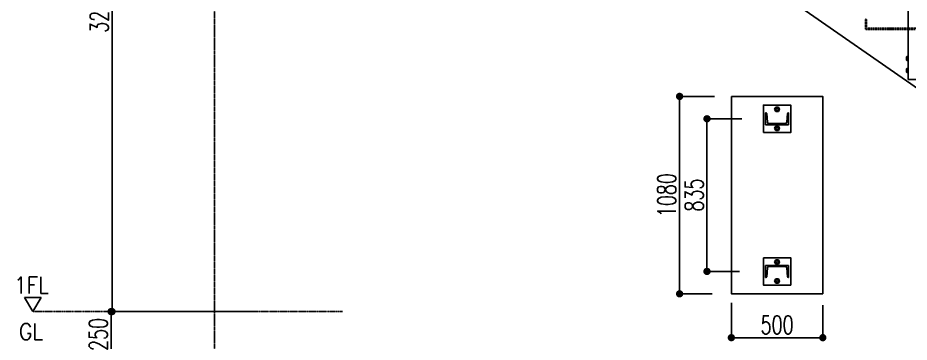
# Model space of a CAD drawing. Header units: millimetres. Extents: x 2110 to 66453, y 435 to 14260.
# Drawn here: x 2889 to 7761, y 3595 to 5369 of the extents above; entities that cross this region are included whole.
import ezdxf

# ---------------------------------------------------------------- set-up
doc = ezdxf.new("R2010")
doc.units = ezdxf.units.MM
doc.header["$LTSCALE"] = 0.2
doc.header["$PDMODE"] = 1
doc.linetypes.add('CENTER', pattern=[50.8, 31.75, -6.35, 6.35, -6.35])
doc.linetypes.add('HIDDEN', pattern=[0.375, 0.25, -0.125])
doc.layers.get('Defpoints').update_dxf_attribs({"color": 40})
for name, color, linetype in [('1_文字', 3, 'Continuous'), ('20_鋼材', 2, 'Continuous'), ('20_鋼材_手すり', 2, 'Continuous'), ('_1-4_0-2', 7, 'Continuous'), ('A_寸法', 9, 'Continuous'), ('A_躯体', 7, 'Continuous')]:
    doc.layers.add(name, color=color, linetype=linetype)
doc.layers.add('A_通芯', color=8, linetype='Continuous', plot=False)
doc.styles.add('Dim', font='simplex.shx', dxfattribs={"width": 0.7, "bigfont": 'extfont2.shx'})
doc.styles.add('Standard-A', font='romans.shx', dxfattribs={"bigfont": 'extfont2.shx'})
doc.dimstyles.new('1-200', dxfattribs={"dimscale": 200, "dimtxt": 3, "dimasz": 1, "dimexe": 1, "dimexo": 1, "dimgap": 1, "dimtad": 1, "dimdec": 0, "dimtxsty": 'Dim', "dimblk": 'DOT', "dimcen": 2.5, "dimadec": 0, "dimazin": 0, "dimtfac": 1, "dimtdec": 0, "dimtix": 1, "dimtmove": 2, "dimatfit": 3, "dimldrblk": '引出線', "dimfxl": 1, "dimlwd": -1, "dimlwe": -1, "dimarcsym": 0})

# ---------------------------------------------------------------- blocks, each defined once
blk = doc.blocks.new('_Dot')
at = {"color": 0, "linetype": 'ByBlock', "lineweight": -2}
blk.add_line((-0.5, 0), (-1, 0), dxfattribs=at)
at = {"color": 0, "linetype": 'ByBlock', "const_width": 0.5}
blk.add_lwpolyline([(-0.25, 0, 1), (0.25, 0, 1)], format="xyb", close=True, dxfattribs=at)
blk = doc.blocks.new('*D24')
at = {"layer": 'A_寸法', "color": 0, "transparency": 16777216}
for p, q in [((4182.5, 3762.1), (3398.5, 3762.1)), ((3398.5, 3722.1), (3398.5, 3552.1)), ((4182.5, 3512.1), (3398.5, 3512.1))]:
    blk.add_line(p, q, dxfattribs=at)
at = {"layer": 'Defpoints', "color": 0, "transparency": 16777216}
for p in [(4182.5, 3762.1), (3398.5, 3512.1), (4182.5, 3512.1)]:
    blk.add_point(p, dxfattribs=at)
at = {"layer": 'A_寸法', "color": 0, "transparency": 16777216, "xscale": 40, "yscale": 40, "zscale": 40}
for p, rotation in [((3398.5, 3762.1), 90), ((3398.5, 3512.1), 270)]:
    blk.add_blockref('_Dot', p, dxfattribs=dict(at, rotation=rotation))
at = {"layer": 'A_寸法', "color": 0, "transparency": 16777216, "insert": (3328.5, 3637.1), "char_height": 100, "attachment_point": 5, "rotation": 90, "style": 'Dim'}
blk.add_mtext('250', dxfattribs=at)
blk = doc.blocks.new('引出線')
at = {"color": 0, "linetype": 'ByBlock'}
for points in [[(0, 0), (-1.96, -0.4)], [(-1, 0), (0, 0)]]:
    blk.add_lwpolyline(points, dxfattribs=at)
blk = doc.blocks.new('*D25')
at = {"layer": 'A_寸法', "color": 0, "transparency": 16777216}
for p, q in [((3548.5, 7052.1), (3403.6, 7052.1)), ((3403.6, 7012.1), (3403.6, 3802.1)), ((3548.5, 3762.1), (3403.6, 3762.1))]:
    blk.add_line(p, q, dxfattribs=at)
at = {"layer": 'Defpoints', "color": 0, "transparency": 16777216}
for p in [(3548.5, 7052.1), (3403.6, 3762.1), (3548.5, 3762.1)]:
    blk.add_point(p, dxfattribs=at)
at = {"layer": 'A_寸法', "color": 0, "transparency": 16777216, "xscale": 40, "yscale": 40, "zscale": 40}
for p, rotation in [((3403.6, 7052.1), 90), ((3403.6, 3762.1), 270)]:
    blk.add_blockref('_Dot', p, dxfattribs=dict(at, rotation=rotation))
at = {"layer": 'A_寸法', "color": 0, "transparency": 16777216, "insert": (3333.6, 5407.1), "char_height": 100, "attachment_point": 5, "rotation": 90, "style": 'Dim'}
blk.add_mtext('3290', dxfattribs=at)
blk = doc.blocks.new('*D51')
at = {"layer": 'A_寸法', "color": 0, "transparency": 16777216}
for p, q in [((6788.6, 3810.2), (6788.6, 3619.5)), ((7288.6, 3796.7), (7288.6, 3619.5)), ((6828.6, 3619.5), (7248.6, 3619.5))]:
    blk.add_line(p, q, dxfattribs=at)
at = {"layer": 'Defpoints', "color": 0, "transparency": 16777216}
for p in [(6788.6, 3810.2), (7288.6, 3796.7), (7288.6, 3619.5)]:
    blk.add_point(p, dxfattribs=at)
at = {"layer": 'A_寸法', "color": 0, "transparency": 16777216, "xscale": 40, "yscale": 40, "zscale": 40, "rotation": 180}
blk.add_blockref('_Dot', (6788.6, 3619.5), dxfattribs=at)
at = {"layer": 'A_寸法', "color": 0, "transparency": 16777216, "xscale": 40, "yscale": 40, "zscale": 40}
blk.add_blockref('_Dot', (7288.6, 3619.5), dxfattribs=at)
at = {"layer": 'A_寸法', "color": 0, "transparency": 16777216, "insert": (7038.6, 3689.5), "char_height": 100, "attachment_point": 5, "style": 'Dim'}
blk.add_mtext('500', dxfattribs=at)
blk = doc.blocks.new('*D52')
at = {"layer": 'A_寸法', "color": 0, "transparency": 16777216}
for p, q in [((6696.5, 4939.3), (6505.8, 4939.3)), ((6505.8, 4899.3), (6505.8, 3899.3)), ((6683, 3859.3), (6505.8, 3859.3))]:
    blk.add_line(p, q, dxfattribs=at)
at = {"layer": 'Defpoints', "color": 0, "transparency": 16777216}
for p in [(6696.5, 4939.3), (6505.8, 3859.3), (6683, 3859.3)]:
    blk.add_point(p, dxfattribs=at)
at = {"layer": 'A_寸法', "color": 0, "transparency": 16777216, "xscale": 40, "yscale": 40, "zscale": 40}
for p, rotation in [((6505.8, 4939.3), 90), ((6505.8, 3859.3), 270)]:
    blk.add_blockref('_Dot', p, dxfattribs=dict(at, rotation=rotation))
at = {"layer": 'A_寸法', "color": 0, "transparency": 16777216, "insert": (6435.8, 4399.3), "char_height": 100, "attachment_point": 5, "rotation": 90, "style": 'Dim'}
blk.add_mtext('1080', dxfattribs=at)
blk = doc.blocks.new('*D53')
at = {"layer": 'A_寸法', "color": 0, "transparency": 16777216}
for p, q in [((6846.3, 4816.8), (6655.5, 4816.8)), ((6655.5, 4776.8), (6655.5, 4021.8)), ((6832.7, 3981.8), (6655.5, 3981.8))]:
    blk.add_line(p, q, dxfattribs=at)
at = {"layer": 'Defpoints', "color": 0, "transparency": 16777216}
for p in [(6846.3, 4816.8), (6655.5, 3981.8), (6832.7, 3981.8)]:
    blk.add_point(p, dxfattribs=at)
at = {"layer": 'A_寸法', "color": 0, "transparency": 16777216, "xscale": 40, "yscale": 40, "zscale": 40}
for p, rotation in [((6655.5, 4816.8), 90), ((6655.5, 3981.8), 270)]:
    blk.add_blockref('_Dot', p, dxfattribs=dict(at, rotation=rotation))
at = {"layer": 'A_寸法', "color": 0, "transparency": 16777216, "insert": (6585.5, 4399.3), "char_height": 100, "attachment_point": 5, "rotation": 90, "style": 'Dim'}
blk.add_mtext('835', dxfattribs=at)

msp = doc.modelspace()

# ---------------------------------------------------------------- linework, layer by layer
at = {"layer": '1_文字'}
for p, q in [((2970.6, 3762.1), (2925.6, 3840.1)), ((2925.6, 3840.1), (3015.6, 3840.1)), ((3015.6, 3840.1), (2970.6, 3762.1))]:
    msp.add_line(p, q, dxfattribs=at)
at = {"layer": '20_鋼材'}
for p, q in [((7754.5, 6225.8), (7754.5, 5032.1)), ((7746.5, 5155), (7747.6, 5157)), ((7746.5, 5155), (7746.5, 5137)), ((7746.5, 5137), (7747.6, 5135)), ((7747.6, 5157), (7754.5, 5157)), ((7747.6, 5151.5), (7754.5, 5151.5)), ((7747.6, 5140.5), (7754.5, 5140.5)), ((7747.6, 5135), (7754.5, 5135)), ((7754.5, 5157), (7754.5, 5135)), ((7746.5, 5089.2), (7747.6, 5091.2)), ((7746.5, 5089.2), (7746.5, 5071.2)), ((7746.5, 5071.2), (7747.6, 5069.2)), ((7747.6, 5091.2), (7754.5, 5091.2)), ((7747.6, 5085.7), (7754.5, 5085.7)), ((7747.6, 5074.7), (7754.5, 5074.7)), ((7747.6, 5069.2), (7754.5, 5069.2)), ((7754.5, 5091.2), (7754.5, 5069.2)), ((7031.7, 4880.8), (7024.8, 4868.8)), ((7045.6, 4880.8), (7031.7, 4880.8)), ((7052.5, 4868.8), (7045.6, 4880.8)), ((6976.1, 4784.3), (6976.1, 4849.3)), ((6977.9, 4849.3), (6976.1, 4849.3)), ((6986.1, 4797.6), (6981.9, 4845.7)), ((7024.8, 4868.8), (7031.7, 4856.8)), ((7031.7, 4856.8), (7045.6, 4856.8)), ((7045.6, 4856.8), (7052.5, 4868.8)), ((7091.2, 4797.6), (7095.4, 4845.7)), ((7101.1, 4849.3), (7099.4, 4849.3)), ((7101.1, 4784.3), (7101.1, 4849.3)), ((6976.1, 4784.3), (7101.1, 4784.3)), ((6994.1, 4790.3), (7083.2, 4790.3)), ((7024.8, 4764.8), (7031.7, 4776.8)), ((7031.7, 4776.8), (7045.6, 4776.8)), ((7045.6, 4776.8), (7052.5, 4764.8)), ((7031.7, 4752.8), (7024.8, 4764.8)), ((7045.6, 4752.8), (7031.7, 4752.8)), ((7052.5, 4764.8), (7045.6, 4752.8)), ((7031.7, 4045.8), (7024.8, 4033.8)), ((7045.6, 4045.8), (7031.7, 4045.8)), ((7052.5, 4033.8), (7045.6, 4045.8)), ((6976.1, 4014.3), (7101.1, 4014.3)), ((6976.1, 4014.3), (6976.1, 3949.3)), ((6986.1, 4001), (6981.9, 3953)), ((6994.1, 4008.3), (7083.2, 4008.3)), ((7024.8, 4033.8), (7031.7, 4021.8)), ((7031.7, 4021.8), (7045.6, 4021.8)), ((7045.6, 4021.8), (7052.5, 4033.8)), ((7091.2, 4001), (7095.4, 3953)), ((7101.1, 4014.3), (7101.1, 3949.3)), ((6977.9, 3949.3), (6976.1, 3949.3)), ((7101.1, 3949.3), (7099.4, 3949.3)), ((7024.8, 3929.8), (7031.7, 3941.8)), ((7031.7, 3917.8), (7024.8, 3929.8)), ((7031.7, 3941.8), (7045.6, 3941.8)), ((7045.6, 3917.8), (7031.7, 3917.8)), ((7045.6, 3941.8), (7052.5, 3929.8)), ((7052.5, 3929.8), (7045.6, 3917.8))]:
    msp.add_line(p, q, dxfattribs=at)
at = {"layer": '20_鋼材', "color": 8, "linetype": 'HIDDEN', "ltscale": 3}
for p, q in [((7520.9, 5362.1), (7526.9, 5362.1)), ((7520.9, 5362.1), (7520.9, 5306.1)), ((7526.9, 5362.1), (7526.9, 5312.1)), ((7800.9, 5312.1), (7526.9, 5312.1)), ((7794.9, 5306.1), (7520.9, 5306.1))]:
    msp.add_line(p, q, dxfattribs=at)
at = {"layer": '20_鋼材'}
for points in [[(6963.6, 4741.8), (7113.6, 4741.8), (7113.6, 4891.8), (6963.6, 4891.8)], [(6963.6, 4056.8), (7113.6, 4056.8), (7113.6, 3906.8), (6963.6, 3906.8)]]:
    msp.add_lwpolyline(points, close=True, dxfattribs=at)
for centre, radius in [((7038.6, 4868.8), 11.5), ((7038.6, 4868.8), 8), ((7038.6, 4868.8), 6.92), ((7038.6, 4764.8), 11.5), ((7038.6, 4764.8), 8), ((7038.6, 4764.8), 6.92), ((7038.6, 4033.8), 11.5), ((7038.6, 4033.8), 8), ((7038.6, 4033.8), 6.92), ((7038.6, 3929.8), 11.5), ((7038.6, 3929.8), 8), ((7038.6, 3929.8), 6.92)]:
    msp.add_circle(centre, radius, dxfattribs=at)
for centre, radius, start, end in [((7751.7, 5154.2), 4.86, 145.6158, 214.3842), ((7764.9, 5146), 18.2, 162.412, 197.588), ((7751.7, 5137.8), 4.86, 145.6158, 214.3842), ((7751.7, 5088.4), 4.86, 145.6158, 214.3842), ((7764.9, 5080.2), 18.2, 162.412, 197.588), ((7751.7, 5072), 4.86, 145.6158, 214.3842), ((6977.9, 4845.3), 4, 5, 90), ((7099.4, 4845.3), 4, 90, 175), ((6994.1, 4798.3), 8, 185, 270), ((7083.2, 4798.3), 8, 270, 355), ((6994.1, 4000.3), 8, 90, 175), ((7083.2, 4000.3), 8, 5, 90), ((6977.9, 3953.3), 4, 270, 355), ((7099.4, 3953.3), 4, 185, 270)]:
    msp.add_arc(centre, radius, start, end, dxfattribs=at)
at = {"layer": '20_鋼材_手すり', "linetype": 'Continuous'}
msp.add_line((7754.5, 5032.1), (8961, 5032.1), dxfattribs=at)
at = {"layer": '_1-4_0-2', "color": 2, "linetype": 'Continuous'}
msp.add_line((5369.2, 6682.1), (7949.1, 4882.1), dxfattribs=at)
at = {"layer": 'A_寸法', "linetype": 'CENTER', "ltscale": 0.1}
msp.add_line((4663.2, 3762.1), (2970.6, 3762.1), dxfattribs=at)
at = {"layer": 'A_躯体', "linetype": 'Continuous', "flags": 128}
msp.add_lwpolyline([(6788.6, 4939.3), (7288.6, 4939.3), (7288.6, 3859.3), (6788.6, 3859.3)], close=True, dxfattribs=at)
at = {"layer": 'A_通芯', "linetype": 'CENTER', "ltscale": 0.2}
msp.add_line((3963.2, 8497.1), (3963.2, 2783.2), dxfattribs=at)

# ---------------------------------------------------------------- texts
at = {"layer": '1_文字', "style": 'Standard-A', "width": 0.9}
for s, p in [('1FL', (2867.9, 3861.6)), ('GL', (2895.6, 3607.9))]:
    msp.add_text(s, height=90, dxfattribs=at).set_placement(p)

# ---------------------------------------------------------------- dimensions: what is measured, and where the dimension line sits
at = {"layer": 'A_寸法'}
for base, p1, p2, angle, picture, middle in [((3403.6, 3762.1), (3548.5, 7052.1), (3548.5, 3762.1), 270, '*D25', (3333.6, 5407.1)), ((6505.8, 3859.3), (6696.5, 4939.3), (6683, 3859.3), 90, '*D52', (6435.8, 4399.3)), ((6655.5, 3981.8), (6846.3, 4816.8), (6832.7, 3981.8), 90, '*D53', (6585.5, 4399.3)), ((7288.6, 3619.5), (6788.6, 3810.2), (7288.6, 3796.7), 180, '*D51', (7038.6, 3689.5)), ((3398.5, 3512.1), (4182.5, 3762.1), (4182.5, 3512.1), 270, '*D24', (3328.5, 3637.1))]:
    dim = msp.add_linear_dim(base=base, p1=p1, p2=p2, angle=angle, dimstyle='1-200', override={"dimtxt": 0.5, "dimasz": 0.2, "dimexe": 0, "dimexo": 0, "dimgap": 0.1}, dxfattribs=at)
    dim.commit()
    dim.dimension.update_dxf_attribs({"geometry": picture, "text_midpoint": middle})

doc.saveas('drawing.dxf')
